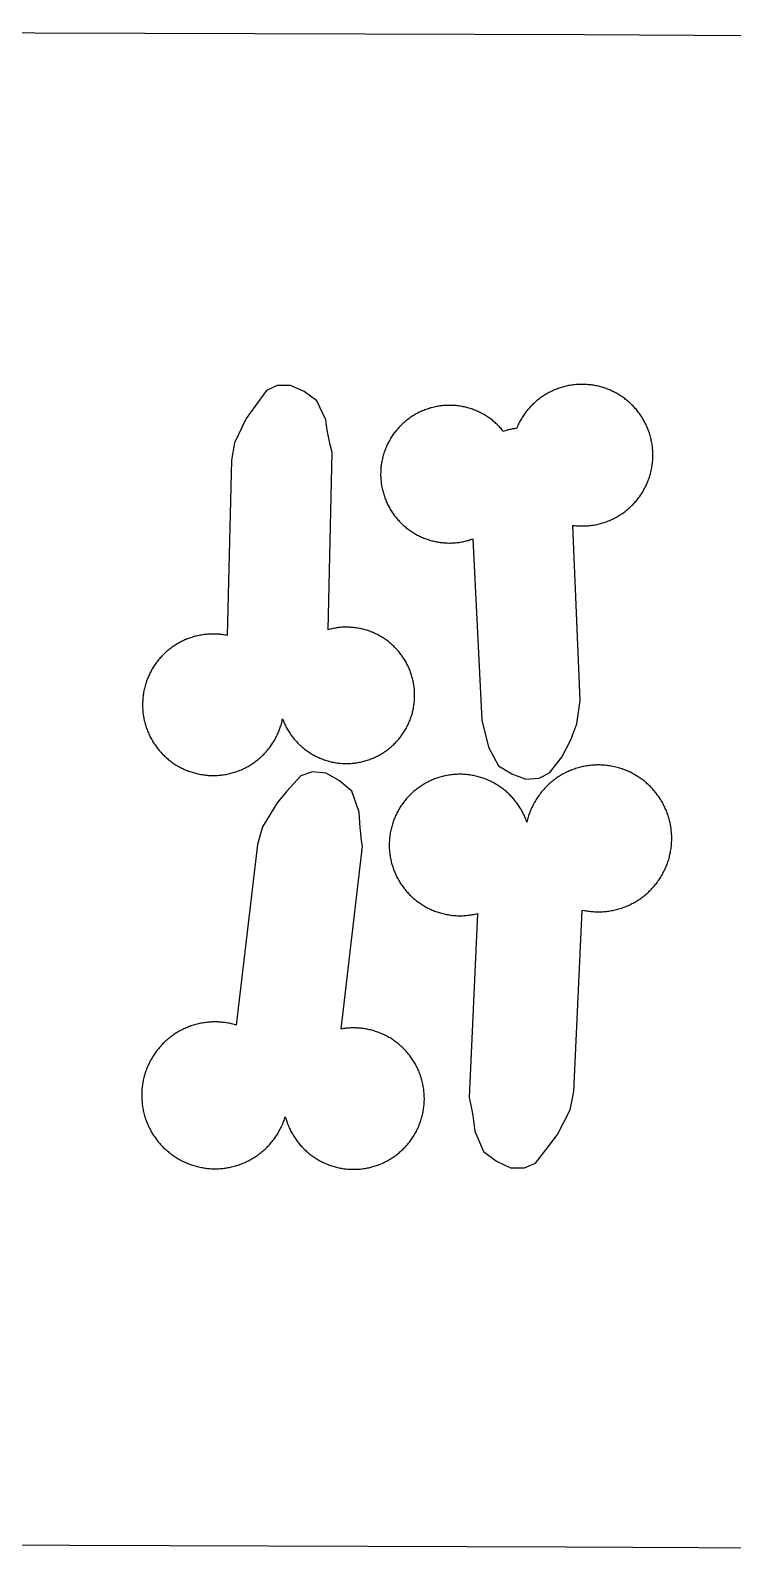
# Model space of a CAD drawing. Extents: x -246 to 246, y -104 to 199.
# Drawn here: x 161.15 to 173.9, y 129.66 to 157.2 of the extents above; entities that cross this region are included whole.
import ezdxf

# ---------------------------------------------------------------- set-up
doc = ezdxf.new("R2010")
doc.units = 0
doc.layers.add('Add_Red', color=1, linetype='Continuous')
doc.layers.add('Outline_Red', color=1, linetype='Continuous')

msp = doc.modelspace()

# ---------------------------------------------------------------- linework, layer by layer
at = {"layer": 'Add_Red'}
for points in [[(164.505, 143.67), (164.527, 143.671), (164.55, 143.672), (164.572, 143.674), (164.594, 143.676), (164.617, 143.678), (164.639, 143.681), (164.661, 143.684), (164.683, 143.687), (164.705, 143.691), (164.727, 143.695), (164.749, 143.7), (164.771, 143.705), (164.793, 143.71), (164.815, 143.716), (164.836, 143.722), (164.858, 143.729), (164.879, 143.736), (164.9, 143.743), (164.921, 143.751), (164.942, 143.759), (164.963, 143.767), (164.983, 143.776), (165.004, 143.785), (165.024, 143.794), (165.044, 143.804), (165.064, 143.814), (165.084, 143.825), (165.104, 143.836), (165.123, 143.847), (165.143, 143.858), (165.162, 143.87), (165.18, 143.882), (165.199, 143.895), (165.217, 143.908), (165.236, 143.921), (165.253, 143.934), (165.271, 143.948), (165.289, 143.962), (165.306, 143.976), (165.323, 143.991), (165.339, 144.006), (165.356, 144.021), (165.372, 144.037), (165.388, 144.053), (165.403, 144.069), (165.419, 144.085), (165.434, 144.102), (165.448, 144.119), (165.463, 144.136), (165.477, 144.153), (165.491, 144.171), (165.504, 144.189), (165.518, 144.207), (165.53, 144.225), (165.543, 144.244), (165.555, 144.263), (165.567, 144.282), (165.579, 144.301), (165.59, 144.32), (165.601, 144.34), (165.611, 144.36), (165.622, 144.38), (165.631, 144.4), (165.641, 144.42), (165.65, 144.44), (165.659, 144.461), (165.667, 144.482), (165.675, 144.503), (165.683, 144.524), (165.69, 144.545), (165.697, 144.566), (165.704, 144.588), (165.71, 144.609), (165.716, 144.631), (165.721, 144.653), (165.726, 144.674), (165.731, 144.696), (165.745, 144.662), (165.753, 144.642), (165.762, 144.622), (165.77, 144.602), (165.78, 144.583), (165.789, 144.563), (165.799, 144.544), (165.81, 144.525), (165.82, 144.507), (165.831, 144.488), (165.843, 144.47), (165.854, 144.451), (165.866, 144.433), (165.878, 144.416), (165.891, 144.398), (165.904, 144.381), (165.917, 144.363), (165.93, 144.347), (165.944, 144.33), (165.958, 144.313), (165.972, 144.297), (165.987, 144.281), (166.002, 144.266), (166.017, 144.25), (166.032, 144.235), (166.048, 144.22), (166.064, 144.206), (166.08, 144.191), (166.096, 144.177), (166.113, 144.164), (166.13, 144.15), (166.147, 144.137), (166.164, 144.124), (166.182, 144.112), (166.2, 144.099), (166.218, 144.088), (166.236, 144.076), (166.254, 144.065), (166.273, 144.054), (166.292, 144.043), (166.311, 144.033), (166.33, 144.023), (166.349, 144.013), (166.369, 144.004), (166.388, 143.995), (166.408, 143.986), (166.428, 143.978), (166.448, 143.97), (166.469, 143.963), (166.489, 143.955), (166.509, 143.949), (166.53, 143.942), (166.551, 143.936), (166.571, 143.93), (166.592, 143.925), (166.613, 143.92), (166.634, 143.915), (166.656, 143.911), (166.677, 143.907), (166.698, 143.903), (166.719, 143.9), (166.741, 143.897), (166.762, 143.895), (166.784, 143.893), (166.805, 143.891), (166.827, 143.89), (166.848, 143.889), (166.87, 143.888), (166.892, 143.888), (166.929, 143.889), (166.951, 143.889), (166.972, 143.891), (166.994, 143.892), (167.015, 143.894), (167.037, 143.897), (167.058, 143.899), (167.079, 143.902), (167.101, 143.906), (167.122, 143.91), (167.143, 143.914), (167.164, 143.918), (167.185, 143.923), (167.206, 143.929), (167.227, 143.934), (167.248, 143.94), (167.268, 143.947), (167.289, 143.954), (167.315, 143.963), (167.335, 143.97), (167.355, 143.978), (167.375, 143.986), (167.395, 143.995), (167.414, 144.004), (167.434, 144.013), (167.453, 144.023), (167.472, 144.033), (167.491, 144.043), (167.51, 144.054), (167.529, 144.065), (167.547, 144.076), (167.565, 144.088), (167.583, 144.099), (167.601, 144.112), (167.619, 144.124), (167.636, 144.137), (167.653, 144.15), (167.67, 144.164), (167.687, 144.177), (167.703, 144.191), (167.719, 144.206), (167.735, 144.22), (167.751, 144.235), (167.766, 144.25), (167.781, 144.266), (167.796, 144.281), (167.811, 144.297), (167.825, 144.313), (167.839, 144.33), (167.853, 144.347), (167.866, 144.363), (167.88, 144.381), (167.892, 144.398), (167.905, 144.416), (167.917, 144.433), (167.929, 144.451), (167.941, 144.47), (167.952, 144.488), (167.963, 144.507), (167.974, 144.525), (167.984, 144.544), (167.994, 144.563), (168.003, 144.583), (168.013, 144.602), (168.022, 144.622), (168.03, 144.642), (168.039, 144.662), (168.047, 144.682), (168.054, 144.702), (168.061, 144.722), (168.068, 144.743), (168.075, 144.763), (168.081, 144.784), (168.087, 144.805), (168.092, 144.826), (168.097, 144.847), (168.102, 144.868), (168.106, 144.889), (168.11, 144.91), (168.113, 144.932), (168.117, 144.953), (168.119, 144.974), (168.122, 144.996), (168.124, 145.017), (168.126, 145.039), (168.127, 145.06), (168.128, 145.082), (168.128, 145.103), (168.129, 145.125), (168.128, 145.151), (168.128, 145.172), (168.127, 145.194), (168.125, 145.216), (168.124, 145.237), (168.121, 145.259), (168.119, 145.28), (168.116, 145.301), (168.113, 145.323), (168.109, 145.344), (168.105, 145.365), (168.101, 145.386), (168.096, 145.407), (168.091, 145.428), (168.085, 145.449), (168.08, 145.47), (168.073, 145.491), (168.061, 145.528), (168.054, 145.548), (168.047, 145.568), (168.039, 145.588), (168.03, 145.608), (168.022, 145.628), (168.013, 145.648), (168.003, 145.667), (167.994, 145.687), (167.984, 145.706), (167.974, 145.725), (167.963, 145.744), (167.952, 145.762), (167.941, 145.781), (167.929, 145.799), (167.917, 145.817), (167.905, 145.835), (167.892, 145.852), (167.88, 145.869), (167.866, 145.887), (167.853, 145.904), (167.839, 145.92), (167.825, 145.937), (167.811, 145.953), (167.796, 145.969), (167.781, 145.984), (167.766, 146), (167.751, 146.015), (167.735, 146.03), (167.719, 146.044), (167.703, 146.059), (167.687, 146.073), (167.67, 146.086), (167.653, 146.1), (167.636, 146.113), (167.619, 146.126), (167.601, 146.138), (167.583, 146.151), (167.565, 146.162), (167.547, 146.174), (167.529, 146.185), (167.51, 146.196), (167.491, 146.207), (167.472, 146.217), (167.453, 146.227), (167.434, 146.237), (167.414, 146.246), (167.395, 146.255), (167.375, 146.264), (167.355, 146.272), (167.335, 146.28), (167.315, 146.287), (167.294, 146.295), (167.274, 146.302), (167.253, 146.308), (167.233, 146.314), (167.212, 146.32), (167.191, 146.325), (167.17, 146.33), (167.149, 146.335), (167.128, 146.339), (167.106, 146.343), (167.085, 146.347), (167.064, 146.35), (167.042, 146.353), (167.021, 146.355), (166.999, 146.357), (166.978, 146.359), (166.956, 146.36), (166.935, 146.361), (166.913, 146.362), (166.892, 146.362), (166.856, 146.362), (166.834, 146.361), (166.813, 146.36), (166.791, 146.358), (166.77, 146.356), (166.748, 146.354), (166.727, 146.351), (166.705, 146.348), (166.684, 146.345), (166.663, 146.341), (166.642, 146.337), (166.621, 146.332), (166.6, 146.327), (166.579, 146.322), (166.558, 146.316), (166.63, 149.535), (166.598, 149.67), (166.578, 149.76), (166.56, 149.85), (166.543, 149.941), (166.529, 150.032), (166.515, 150.123), (166.353, 150.473), (166.125, 150.638), (165.878, 150.75), (165.635, 150.747), (165.44, 150.66), (165.225, 150.37), (165.071, 150.15), (164.859, 149.71), (164.801, 149.392), (164.725, 146.214), (164.696, 146.219), (164.674, 146.223), (164.652, 146.226), (164.63, 146.229), (164.607, 146.231), (164.585, 146.234), (164.563, 146.235), (164.54, 146.237), (164.518, 146.238), (164.495, 146.238), (164.473, 146.238), (164.437, 146.238), (164.415, 146.237), (164.392, 146.236), (164.37, 146.234), (164.348, 146.232), (164.325, 146.23), (164.303, 146.227), (164.281, 146.224), (164.259, 146.22), (164.237, 146.217), (164.215, 146.212), (164.193, 146.208), (164.171, 146.202), (164.149, 146.197), (164.128, 146.191), (164.106, 146.185), (164.085, 146.178), (164.063, 146.171), (164.042, 146.164), (164.021, 146.156), (164, 146.148), (163.98, 146.14), (163.959, 146.131), (163.938, 146.122), (163.918, 146.112), (163.898, 146.103), (163.878, 146.092), (163.858, 146.082), (163.839, 146.071), (163.819, 146.06), (163.8, 146.048), (163.781, 146.036), (163.762, 146.024), (163.744, 146.011), (163.725, 145.998), (163.707, 145.985), (163.69, 145.972), (163.672, 145.958), (163.654, 145.944), (163.637, 145.929), (163.62, 145.915), (163.604, 145.9), (163.587, 145.884), (163.571, 145.869), (163.556, 145.853), (163.54, 145.837), (163.525, 145.82), (163.51, 145.804), (163.495, 145.787), (163.481, 145.769), (163.467, 145.752), (163.453, 145.734), (163.439, 145.716), (163.426, 145.698), (163.413, 145.68), (163.401, 145.661), (163.389, 145.642), (163.377, 145.623), (163.365, 145.604), (163.354, 145.585), (163.343, 145.565), (163.333, 145.545), (163.323, 145.525), (163.313, 145.505), (163.304, 145.485), (163.294, 145.464), (163.286, 145.444), (163.277, 145.423), (163.269, 145.402), (163.262, 145.381), (163.254, 145.36), (163.248, 145.338), (163.241, 145.317), (163.235, 145.295), (163.229, 145.274), (163.224, 145.252), (163.219, 145.23), (163.214, 145.208), (163.208, 145.177), (163.205, 145.155), (163.201, 145.133), (163.198, 145.111), (163.196, 145.088), (163.194, 145.066), (163.192, 145.044), (163.191, 145.021), (163.19, 144.999), (163.189, 144.977), (163.189, 144.954), (163.189, 144.92), (163.19, 144.898), (163.191, 144.876), (163.193, 144.853), (163.195, 144.831), (163.197, 144.809), (163.2, 144.786), (163.203, 144.764), (163.206, 144.742), (163.21, 144.72), (163.215, 144.698), (163.219, 144.676), (163.224, 144.654), (163.23, 144.632), (163.236, 144.611), (163.242, 144.589), (163.248, 144.568), (163.255, 144.547), (163.263, 144.525), (163.27, 144.504), (163.278, 144.483), (163.287, 144.463), (163.295, 144.442), (163.305, 144.421), (163.314, 144.401), (163.324, 144.381), (163.334, 144.361), (163.345, 144.341), (163.355, 144.322), (163.367, 144.302), (163.378, 144.283), (163.39, 144.264), (163.402, 144.245), (163.415, 144.227), (163.428, 144.208), (163.441, 144.19), (163.454, 144.172), (163.468, 144.155), (163.482, 144.137), (163.497, 144.12), (163.511, 144.103), (163.526, 144.086), (163.542, 144.07), (163.557, 144.054), (163.573, 144.038), (163.589, 144.023), (163.606, 144.007), (163.622, 143.992), (163.639, 143.978), (163.656, 143.963), (163.674, 143.949), (163.691, 143.935), (163.709, 143.922), (163.727, 143.909), (163.746, 143.896), (163.764, 143.883), (163.783, 143.871), (163.802, 143.859), (163.821, 143.848), (163.841, 143.836), (163.86, 143.826), (163.88, 143.815), (163.9, 143.805), (163.92, 143.795), (163.941, 143.786), (163.961, 143.776), (163.982, 143.768), (164.003, 143.759), (164.023, 143.751), (164.045, 143.744), (164.066, 143.736), (164.087, 143.729), (164.108, 143.723), (164.13, 143.717), (164.152, 143.711), (164.173, 143.705), (164.195, 143.7), (164.217, 143.696), (164.25, 143.689), (164.272, 143.686), (164.294, 143.682), (164.317, 143.68), (164.339, 143.677), (164.361, 143.675), (164.383, 143.673), (164.406, 143.672), (164.428, 143.671), (164.451, 143.67), (164.473, 143.67), (164.505, 143.67)], [(170.39, 143.622), (170.579, 143.721), (170.8, 144.002), (170.967, 144.318), (171.075, 144.606), (171.134, 145.03), (171, 148.21), (171.022, 148.207), (171.045, 148.205), (171.067, 148.203), (171.09, 148.201), (171.112, 148.2), (171.134, 148.199), (171.169, 148.199), (171.191, 148.199), (171.214, 148.199), (171.236, 148.2), (171.258, 148.202), (171.281, 148.204), (171.303, 148.206), (171.325, 148.208), (171.348, 148.211), (171.37, 148.215), (171.392, 148.218), (171.414, 148.222), (171.436, 148.227), (171.458, 148.232), (171.48, 148.237), (171.502, 148.242), (171.523, 148.248), (171.545, 148.255), (171.566, 148.262), (171.587, 148.269), (171.609, 148.276), (171.63, 148.284), (171.65, 148.292), (171.671, 148.301), (171.692, 148.31), (171.712, 148.319), (171.732, 148.329), (171.752, 148.339), (171.772, 148.349), (171.792, 148.36), (171.812, 148.371), (171.831, 148.382), (171.85, 148.394), (171.869, 148.406), (171.888, 148.418), (171.906, 148.431), (171.924, 148.444), (171.943, 148.458), (171.96, 148.471), (171.978, 148.485), (171.995, 148.499), (172.012, 148.514), (172.029, 148.529), (172.046, 148.544), (172.062, 148.56), (172.078, 148.575), (172.094, 148.591), (172.109, 148.608), (172.124, 148.624), (172.139, 148.641), (172.154, 148.658), (172.168, 148.675), (172.182, 148.693), (172.196, 148.711), (172.209, 148.729), (172.222, 148.747), (172.235, 148.765), (172.247, 148.784), (172.259, 148.803), (172.271, 148.822), (172.282, 148.841), (172.293, 148.861), (172.304, 148.881), (172.314, 148.901), (172.324, 148.921), (172.334, 148.941), (172.343, 148.961), (172.352, 148.982), (172.361, 149.003), (172.369, 149.024), (172.377, 149.045), (172.384, 149.066), (172.392, 149.087), (172.398, 149.108), (172.405, 149.13), (172.411, 149.152), (172.416, 149.173), (172.424, 149.208), (172.429, 149.23), (172.433, 149.252), (172.437, 149.274), (172.441, 149.297), (172.444, 149.319), (172.446, 149.341), (172.449, 149.363), (172.451, 149.386), (172.452, 149.408), (172.453, 149.431), (172.454, 149.453), (172.454, 149.484), (172.454, 149.507), (172.454, 149.529), (172.453, 149.552), (172.451, 149.574), (172.45, 149.596), (172.447, 149.619), (172.445, 149.641), (172.442, 149.663), (172.439, 149.685), (172.435, 149.708), (172.431, 149.73), (172.426, 149.752), (172.421, 149.773), (172.416, 149.795), (172.411, 149.817), (172.405, 149.839), (172.398, 149.86), (172.392, 149.882), (172.384, 149.903), (172.377, 149.924), (172.369, 149.945), (172.361, 149.966), (172.352, 149.987), (172.343, 150.007), (172.334, 150.028), (172.324, 150.048), (172.314, 150.068), (172.304, 150.088), (172.293, 150.108), (172.282, 150.127), (172.271, 150.146), (172.259, 150.166), (172.247, 150.184), (172.235, 150.203), (172.222, 150.222), (172.209, 150.24), (172.196, 150.258), (172.182, 150.276), (172.168, 150.293), (172.154, 150.311), (172.139, 150.328), (172.124, 150.345), (172.109, 150.361), (172.094, 150.377), (172.078, 150.393), (172.062, 150.409), (172.046, 150.425), (172.029, 150.44), (172.012, 150.455), (171.995, 150.469), (171.978, 150.483), (171.96, 150.497), (171.943, 150.511), (171.924, 150.524), (171.906, 150.537), (171.888, 150.55), (171.869, 150.562), (171.85, 150.575), (171.831, 150.586), (171.812, 150.598), (171.792, 150.609), (171.772, 150.619), (171.752, 150.63), (171.732, 150.64), (171.712, 150.649), (171.692, 150.659), (171.671, 150.668), (171.65, 150.676), (171.63, 150.684), (171.609, 150.692), (171.587, 150.7), (171.55, 150.712), (171.529, 150.718), (171.507, 150.725), (171.485, 150.73), (171.464, 150.736), (171.442, 150.741), (171.42, 150.745), (171.398, 150.749), (171.376, 150.753), (171.353, 150.757), (171.331, 150.76), (171.309, 150.762), (171.287, 150.764), (171.264, 150.766), (171.242, 150.768), (171.219, 150.769), (171.197, 150.77), (171.169, 150.77), (171.146, 150.77), (171.124, 150.769), (171.102, 150.768), (171.079, 150.767), (171.057, 150.765), (171.034, 150.763), (171.012, 150.76), (170.99, 150.757), (170.968, 150.754), (170.946, 150.75), (170.924, 150.746), (170.902, 150.742), (170.88, 150.737), (170.858, 150.732), (170.836, 150.726), (170.814, 150.72), (170.793, 150.714), (170.772, 150.707), (170.75, 150.7), (170.729, 150.692), (170.708, 150.684), (170.687, 150.676), (170.666, 150.668), (170.646, 150.659), (170.625, 150.649), (170.605, 150.64), (170.585, 150.63), (170.565, 150.619), (170.546, 150.609), (170.526, 150.598), (170.507, 150.586), (170.488, 150.575), (170.469, 150.562), (170.45, 150.55), (170.431, 150.537), (170.413, 150.524), (170.395, 150.511), (170.377, 150.497), (170.36, 150.483), (170.342, 150.469), (170.325, 150.455), (170.309, 150.44), (170.292, 150.425), (170.276, 150.409), (170.26, 150.393), (170.244, 150.377), (170.229, 150.361), (170.213, 150.345), (170.199, 150.328), (170.184, 150.311), (170.17, 150.293), (170.156, 150.276), (170.142, 150.258), (170.129, 150.24), (170.116, 150.222), (170.103, 150.203), (170.091, 150.184), (170.079, 150.166), (170.067, 150.146), (170.055, 150.127), (170.044, 150.108), (170.034, 150.088), (170.023, 150.068), (170.013, 150.048), (170.004, 150.028), (169.994, 150.007), (169.978, 149.968), (169.96, 149.967), (169.943, 149.965), (169.926, 149.962), (169.908, 149.96), (169.891, 149.957), (169.874, 149.953), (169.857, 149.95), (169.84, 149.946), (169.823, 149.942), (169.806, 149.937), (169.789, 149.932), (169.772, 149.927), (169.74, 149.917), (169.726, 149.934), (169.712, 149.95), (169.698, 149.967), (169.683, 149.983), (169.669, 149.999), (169.653, 150.015), (169.638, 150.03), (169.622, 150.045), (169.606, 150.06), (169.59, 150.075), (169.574, 150.089), (169.557, 150.103), (169.54, 150.117), (169.523, 150.13), (169.506, 150.143), (169.488, 150.156), (169.47, 150.169), (169.452, 150.181), (169.434, 150.193), (169.415, 150.204), (169.397, 150.216), (169.378, 150.227), (169.359, 150.237), (169.339, 150.247), (169.32, 150.257), (169.3, 150.267), (169.281, 150.276), (169.261, 150.285), (169.241, 150.294), (169.22, 150.302), (169.2, 150.31), (169.18, 150.317), (169.159, 150.324), (169.138, 150.331), (169.117, 150.337), (169.096, 150.343), (169.075, 150.349), (169.054, 150.354), (169.033, 150.359), (169.012, 150.364), (168.99, 150.368), (168.969, 150.372), (168.947, 150.375), (168.926, 150.378), (168.904, 150.381), (168.882, 150.383), (168.861, 150.385), (168.839, 150.387), (168.817, 150.388), (168.795, 150.389), (168.762, 150.389), (168.74, 150.389), (168.718, 150.388), (168.696, 150.387), (168.675, 150.386), (168.653, 150.384), (168.631, 150.382), (168.609, 150.38), (168.588, 150.377), (168.566, 150.374), (168.545, 150.37), (168.523, 150.366), (168.502, 150.362), (168.481, 150.357), (168.459, 150.352), (168.438, 150.346), (168.417, 150.341), (168.396, 150.334), (168.376, 150.328), (168.355, 150.321), (168.334, 150.314), (168.314, 150.306), (168.294, 150.298), (168.273, 150.29), (168.253, 150.281), (168.234, 150.272), (168.214, 150.263), (168.194, 150.253), (168.175, 150.243), (168.156, 150.232), (168.137, 150.222), (168.118, 150.21), (168.095, 150.196), (168.076, 150.184), (168.058, 150.172), (168.04, 150.16), (168.022, 150.147), (168.005, 150.134), (167.988, 150.12), (167.971, 150.107), (167.954, 150.093), (167.937, 150.079), (167.921, 150.064), (167.905, 150.049), (167.889, 150.034), (167.874, 150.019), (167.859, 150.003), (167.844, 149.987), (167.829, 149.971), (167.815, 149.955), (167.801, 149.938), (167.787, 149.921), (167.773, 149.904), (167.76, 149.887), (167.747, 149.869), (167.735, 149.851), (167.722, 149.833), (167.711, 149.815), (167.699, 149.797), (167.688, 149.778), (167.677, 149.759), (167.666, 149.74), (167.656, 149.721), (167.646, 149.701), (167.636, 149.682), (167.627, 149.662), (167.618, 149.642), (167.609, 149.622), (167.601, 149.602), (167.593, 149.582), (167.586, 149.561), (167.578, 149.541), (167.572, 149.52), (167.565, 149.499), (167.559, 149.478), (167.553, 149.457), (167.548, 149.436), (167.543, 149.415), (167.538, 149.393), (167.534, 149.372), (167.53, 149.351), (167.527, 149.329), (167.524, 149.307), (167.521, 149.286), (167.518, 149.264), (167.516, 149.242), (167.515, 149.221), (167.514, 149.199), (167.513, 149.177), (167.512, 149.139), (167.512, 149.118), (167.513, 149.096), (167.514, 149.074), (167.515, 149.052), (167.517, 149.031), (167.519, 149.009), (167.522, 148.987), (167.524, 148.966), (167.528, 148.944), (167.531, 148.923), (167.535, 148.901), (167.54, 148.88), (167.544, 148.858), (167.549, 148.837), (167.555, 148.816), (167.561, 148.795), (167.567, 148.774), (167.573, 148.753), (167.58, 148.733), (167.588, 148.712), (167.595, 148.692), (167.603, 148.671), (167.612, 148.651), (167.62, 148.631), (167.629, 148.611), (167.639, 148.59), (167.649, 148.571), (167.659, 148.551), (167.67, 148.532), (167.681, 148.513), (167.692, 148.494), (167.703, 148.476), (167.715, 148.457), (167.727, 148.439), (167.739, 148.421), (167.752, 148.404), (167.765, 148.386), (167.778, 148.369), (167.792, 148.352), (167.806, 148.335), (167.82, 148.318), (167.834, 148.302), (167.849, 148.286), (167.864, 148.27), (167.879, 148.255), (167.895, 148.239), (167.911, 148.224), (167.927, 148.21), (167.943, 148.195), (167.96, 148.181), (167.977, 148.167), (167.994, 148.154), (168.011, 148.14), (168.029, 148.128), (168.047, 148.115), (168.065, 148.103), (168.083, 148.091), (168.101, 148.079), (168.12, 148.068), (168.139, 148.056), (168.158, 148.046), (168.177, 148.035), (168.196, 148.025), (168.216, 148.016), (168.235, 148.006), (168.255, 147.997), (168.275, 147.989), (168.295, 147.98), (168.316, 147.972), (168.336, 147.965), (168.357, 147.957), (168.377, 147.951), (168.398, 147.944), (168.419, 147.938), (168.44, 147.932), (168.461, 147.927), (168.482, 147.922), (168.504, 147.917), (168.525, 147.913), (168.547, 147.909), (168.568, 147.905), (168.59, 147.902), (168.611, 147.899), (168.633, 147.897), (168.655, 147.895), (168.676, 147.893), (168.698, 147.892), (168.72, 147.891), (168.762, 147.89), (168.784, 147.89), (168.805, 147.891), (168.827, 147.892), (168.849, 147.893), (168.871, 147.895), (168.892, 147.897), (168.914, 147.899), (168.936, 147.902), (168.957, 147.905), (168.979, 147.909), (169, 147.913), (169.021, 147.917), (169.043, 147.922), (169.064, 147.927), (169.085, 147.933), (169.106, 147.938), (169.127, 147.945), (169.148, 147.951), (169.187, 147.965), (169.35, 144.674), (169.47, 144.186), (169.654, 143.848), (169.893, 143.698), (170.147, 143.603), (170.39, 143.622)], [(170.325, 136.632), (170.555, 136.928), (170.72, 137.152), (170.95, 137.604), (171.018, 137.933), (171.173, 141.228), (171.21, 141.22), (171.233, 141.216), (171.256, 141.212), (171.279, 141.209), (171.302, 141.206), (171.325, 141.203), (171.348, 141.201), (171.372, 141.199), (171.395, 141.197), (171.418, 141.196), (171.441, 141.196), (171.465, 141.196), (171.494, 141.196), (171.518, 141.197), (171.541, 141.198), (171.564, 141.199), (171.587, 141.201), (171.61, 141.204), (171.633, 141.206), (171.657, 141.209), (171.68, 141.213), (171.702, 141.217), (171.725, 141.221), (171.748, 141.226), (171.771, 141.231), (171.793, 141.237), (171.816, 141.243), (171.838, 141.249), (171.86, 141.256), (171.883, 141.263), (171.905, 141.27), (171.927, 141.278), (171.948, 141.286), (171.97, 141.295), (171.991, 141.304), (172.013, 141.313), (172.034, 141.323), (172.055, 141.333), (172.075, 141.344), (172.096, 141.355), (172.116, 141.366), (172.137, 141.377), (172.157, 141.389), (172.176, 141.402), (172.196, 141.414), (172.215, 141.427), (172.234, 141.44), (172.253, 141.454), (172.272, 141.468), (172.29, 141.482), (172.308, 141.497), (172.326, 141.512), (172.344, 141.527), (172.361, 141.542), (172.378, 141.558), (172.395, 141.574), (172.412, 141.591), (172.428, 141.607), (172.444, 141.624), (172.459, 141.641), (172.475, 141.659), (172.49, 141.677), (172.504, 141.695), (172.519, 141.713), (172.533, 141.731), (172.547, 141.75), (172.56, 141.769), (172.573, 141.788), (172.586, 141.808), (172.598, 141.828), (172.61, 141.847), (172.622, 141.868), (172.633, 141.888), (172.644, 141.908), (172.655, 141.929), (172.665, 141.95), (172.675, 141.971), (172.685, 141.992), (172.694, 142.013), (172.703, 142.035), (172.711, 142.057), (172.719, 142.079), (172.727, 142.101), (172.734, 142.123), (172.741, 142.145), (172.747, 142.167), (172.754, 142.19), (172.759, 142.212), (172.765, 142.235), (172.773, 142.274), (172.777, 142.297), (172.781, 142.32), (172.784, 142.343), (172.787, 142.366), (172.79, 142.389), (172.792, 142.412), (172.794, 142.435), (172.795, 142.458), (172.796, 142.482), (172.797, 142.505), (172.797, 142.528), (172.797, 142.556), (172.796, 142.579), (172.795, 142.602), (172.794, 142.626), (172.792, 142.649), (172.789, 142.672), (172.787, 142.695), (172.784, 142.718), (172.78, 142.741), (172.776, 142.764), (172.772, 142.787), (172.767, 142.81), (172.762, 142.832), (172.757, 142.855), (172.751, 142.877), (172.744, 142.9), (172.738, 142.922), (172.731, 142.944), (172.723, 142.966), (172.715, 142.988), (172.707, 143.01), (172.699, 143.032), (172.69, 143.053), (172.68, 143.074), (172.671, 143.095), (172.66, 143.116), (172.65, 143.137), (172.639, 143.158), (172.628, 143.178), (172.617, 143.198), (172.605, 143.218), (172.592, 143.238), (172.58, 143.258), (172.567, 143.277), (172.554, 143.296), (172.54, 143.315), (172.526, 143.334), (172.512, 143.352), (172.497, 143.37), (172.483, 143.388), (172.467, 143.406), (172.452, 143.423), (172.436, 143.44), (172.42, 143.457), (172.404, 143.474), (172.387, 143.49), (172.37, 143.506), (172.353, 143.521), (172.336, 143.537), (172.318, 143.552), (172.3, 143.567), (172.282, 143.581), (172.263, 143.595), (172.244, 143.609), (172.225, 143.622), (172.206, 143.635), (172.187, 143.648), (172.167, 143.661), (172.147, 143.673), (172.127, 143.684), (172.107, 143.696), (172.086, 143.707), (172.066, 143.718), (172.045, 143.728), (172.024, 143.738), (172.003, 143.747), (171.981, 143.757), (171.96, 143.765), (171.938, 143.774), (171.916, 143.782), (171.894, 143.79), (171.872, 143.797), (171.85, 143.804), (171.828, 143.81), (171.805, 143.817), (171.783, 143.822), (171.76, 143.828), (171.719, 143.836), (171.696, 143.841), (171.673, 143.844), (171.65, 143.848), (171.627, 143.851), (171.604, 143.854), (171.581, 143.856), (171.558, 143.858), (171.534, 143.859), (171.511, 143.86), (171.488, 143.861), (171.465, 143.861), (171.439, 143.861), (171.416, 143.86), (171.393, 143.859), (171.369, 143.857), (171.346, 143.856), (171.323, 143.853), (171.3, 143.851), (171.277, 143.848), (171.254, 143.844), (171.231, 143.84), (171.208, 143.836), (171.185, 143.831), (171.163, 143.826), (171.14, 143.821), (171.117, 143.815), (171.095, 143.809), (171.073, 143.802), (171.051, 143.795), (171.029, 143.787), (171.007, 143.78), (170.985, 143.771), (170.963, 143.763), (170.942, 143.754), (170.92, 143.745), (170.899, 143.735), (170.878, 143.725), (170.858, 143.715), (170.837, 143.704), (170.816, 143.693), (170.796, 143.681), (170.776, 143.669), (170.756, 143.657), (170.737, 143.645), (170.717, 143.632), (170.698, 143.618), (170.679, 143.605), (170.661, 143.591), (170.642, 143.577), (170.624, 143.562), (170.606, 143.548), (170.589, 143.532), (170.571, 143.517), (170.554, 143.501), (170.537, 143.485), (170.521, 143.469), (170.504, 143.452), (170.488, 143.435), (170.473, 143.418), (170.457, 143.401), (170.442, 143.383), (170.427, 143.365), (170.413, 143.347), (170.399, 143.328), (170.385, 143.31), (170.372, 143.291), (170.358, 143.271), (170.346, 143.252), (170.333, 143.232), (170.321, 143.213), (170.309, 143.192), (170.298, 143.172), (170.287, 143.152), (170.276, 143.131), (170.266, 143.11), (170.256, 143.089), (170.246, 143.068), (170.237, 143.047), (170.228, 143.025), (170.22, 143.004), (170.212, 142.982), (170.204, 142.96), (170.196, 142.938), (170.19, 142.916), (170.183, 142.893), (170.177, 142.871), (170.171, 142.848), (170.166, 142.826), (170.158, 142.848), (170.15, 142.869), (170.142, 142.89), (170.133, 142.91), (170.124, 142.931), (170.115, 142.951), (170.105, 142.971), (170.095, 142.992), (170.085, 143.011), (170.074, 143.031), (170.063, 143.051), (170.052, 143.07), (170.04, 143.089), (170.028, 143.108), (170.016, 143.127), (170.003, 143.145), (169.99, 143.163), (169.977, 143.181), (169.963, 143.199), (169.949, 143.217), (169.935, 143.234), (169.92, 143.251), (169.905, 143.268), (169.89, 143.284), (169.875, 143.3), (169.859, 143.316), (169.843, 143.332), (169.827, 143.348), (169.81, 143.363), (169.794, 143.378), (169.777, 143.392), (169.759, 143.406), (169.742, 143.42), (169.724, 143.434), (169.706, 143.447), (169.688, 143.46), (169.669, 143.473), (169.651, 143.485), (169.632, 143.497), (169.613, 143.509), (169.593, 143.52), (169.574, 143.531), (169.554, 143.542), (169.534, 143.552), (169.514, 143.562), (169.494, 143.572), (169.474, 143.581), (169.453, 143.59), (169.432, 143.599), (169.412, 143.607), (169.391, 143.615), (169.369, 143.622), (169.348, 143.63), (169.327, 143.636), (169.305, 143.643), (169.284, 143.649), (169.262, 143.654), (169.24, 143.659), (169.218, 143.664), (169.196, 143.669), (169.174, 143.673), (169.152, 143.677), (169.13, 143.68), (169.108, 143.683), (169.086, 143.685), (169.063, 143.687), (169.041, 143.689), (169.019, 143.691), (168.996, 143.692), (168.974, 143.692), (168.952, 143.692), (168.92, 143.692), (168.897, 143.691), (168.875, 143.69), (168.853, 143.689), (168.83, 143.687), (168.808, 143.684), (168.786, 143.682), (168.764, 143.679), (168.742, 143.675), (168.719, 143.671), (168.697, 143.667), (168.676, 143.662), (168.654, 143.657), (168.632, 143.652), (168.61, 143.646), (168.589, 143.64), (168.567, 143.634), (168.534, 143.622), (168.512, 143.615), (168.491, 143.607), (168.471, 143.599), (168.45, 143.59), (168.429, 143.581), (168.409, 143.572), (168.389, 143.562), (168.369, 143.552), (168.349, 143.542), (168.329, 143.531), (168.31, 143.52), (168.29, 143.509), (168.271, 143.497), (168.252, 143.485), (168.234, 143.473), (168.215, 143.46), (168.197, 143.447), (168.179, 143.434), (168.161, 143.42), (168.144, 143.406), (168.126, 143.392), (168.109, 143.378), (168.093, 143.363), (168.076, 143.348), (168.06, 143.332), (168.044, 143.316), (168.028, 143.3), (168.013, 143.284), (167.998, 143.268), (167.983, 143.251), (167.968, 143.234), (167.954, 143.217), (167.94, 143.199), (167.926, 143.181), (167.913, 143.163), (167.9, 143.145), (167.887, 143.127), (167.875, 143.108), (167.863, 143.089), (167.851, 143.07), (167.84, 143.051), (167.829, 143.031), (167.818, 143.011), (167.808, 142.992), (167.798, 142.971), (167.788, 142.951), (167.779, 142.931), (167.77, 142.91), (167.761, 142.89), (167.753, 142.869), (167.745, 142.848), (167.738, 142.827), (167.731, 142.805), (167.724, 142.784), (167.718, 142.763), (167.712, 142.741), (167.706, 142.719), (167.701, 142.697), (167.696, 142.676), (167.691, 142.654), (167.687, 142.632), (167.684, 142.61), (167.68, 142.587), (167.677, 142.565), (167.675, 142.543), (167.673, 142.521), (167.671, 142.498), (167.67, 142.476), (167.669, 142.454), (167.668, 142.431), (167.668, 142.409), (167.669, 142.367), (167.669, 142.344), (167.671, 142.322), (167.673, 142.3), (167.675, 142.277), (167.677, 142.255), (167.68, 142.233), (167.683, 142.211), (167.687, 142.189), (167.691, 142.166), (167.695, 142.145), (167.7, 142.123), (167.705, 142.101), (167.711, 142.079), (167.717, 142.058), (167.724, 142.033), (167.731, 142.012), (167.738, 141.991), (167.745, 141.97), (167.753, 141.949), (167.761, 141.928), (167.77, 141.907), (167.779, 141.887), (167.788, 141.866), (167.798, 141.846), (167.808, 141.826), (167.818, 141.806), (167.829, 141.786), (167.84, 141.767), (167.851, 141.748), (167.863, 141.729), (167.875, 141.71), (167.887, 141.691), (167.9, 141.672), (167.913, 141.654), (167.926, 141.636), (167.94, 141.618), (167.954, 141.601), (167.968, 141.584), (167.983, 141.567), (167.998, 141.55), (168.013, 141.533), (168.028, 141.517), (168.044, 141.501), (168.06, 141.485), (168.076, 141.47), (168.093, 141.455), (168.109, 141.44), (168.126, 141.425), (168.144, 141.411), (168.161, 141.397), (168.179, 141.384), (168.197, 141.37), (168.215, 141.357), (168.234, 141.345), (168.252, 141.332), (168.271, 141.32), (168.29, 141.308), (168.31, 141.297), (168.329, 141.286), (168.349, 141.275), (168.369, 141.265), (168.389, 141.255), (168.409, 141.245), (168.429, 141.236), (168.45, 141.227), (168.471, 141.219), (168.491, 141.21), (168.512, 141.203), (168.534, 141.195), (168.555, 141.188), (168.576, 141.181), (168.598, 141.175), (168.619, 141.169), (168.641, 141.163), (168.663, 141.158), (168.685, 141.153), (168.707, 141.149), (168.729, 141.145), (168.751, 141.141), (168.773, 141.138), (168.795, 141.135), (168.817, 141.132), (168.84, 141.13), (168.862, 141.128), (168.884, 141.127), (168.907, 141.126), (168.929, 141.125), (168.952, 141.125), (168.982, 141.125), (169.004, 141.126), (169.026, 141.127), (169.049, 141.129), (169.071, 141.131), (169.093, 141.133), (169.116, 141.136), (169.138, 141.139), (169.16, 141.142), (169.182, 141.146), (169.204, 141.15), (169.226, 141.155), (169.248, 141.16), (169.269, 141.165), (169.117, 137.827), (169.148, 137.687), (169.166, 137.593), (169.183, 137.499), (169.198, 137.404), (169.211, 137.309), (169.223, 137.214), (169.382, 136.848), (169.615, 136.672), (169.868, 136.549), (170.121, 136.547), (170.325, 136.632)], [(167.051, 136.522), (167.074, 136.523), (167.096, 136.524), (167.118, 136.526), (167.141, 136.527), (167.163, 136.53), (167.185, 136.532), (167.207, 136.535), (167.23, 136.539), (167.252, 136.543), (167.274, 136.547), (167.296, 136.552), (167.317, 136.557), (167.353, 136.566), (167.375, 136.572), (167.397, 136.578), (167.418, 136.585), (167.439, 136.592), (167.46, 136.599), (167.481, 136.607), (167.502, 136.615), (167.523, 136.624), (167.543, 136.633), (167.564, 136.642), (167.584, 136.652), (167.604, 136.662), (167.624, 136.672), (167.644, 136.683), (167.663, 136.694), (167.682, 136.705), (167.701, 136.717), (167.72, 136.729), (167.739, 136.741), (167.758, 136.754), (167.776, 136.767), (167.794, 136.78), (167.812, 136.794), (167.829, 136.808), (167.846, 136.822), (167.863, 136.837), (167.88, 136.852), (167.897, 136.867), (167.913, 136.882), (167.929, 136.898), (167.945, 136.914), (167.96, 136.93), (167.975, 136.947), (167.99, 136.963), (168.005, 136.98), (168.019, 136.998), (168.033, 137.015), (168.046, 137.033), (168.06, 137.051), (168.073, 137.069), (168.085, 137.088), (168.098, 137.106), (168.11, 137.125), (168.122, 137.144), (168.133, 137.164), (168.144, 137.183), (168.155, 137.203), (168.165, 137.223), (168.175, 137.243), (168.185, 137.263), (168.194, 137.283), (168.203, 137.304), (168.211, 137.325), (168.22, 137.346), (168.227, 137.366), (168.235, 137.388), (168.242, 137.409), (168.249, 137.43), (168.255, 137.452), (168.261, 137.473), (168.267, 137.495), (168.272, 137.517), (168.277, 137.539), (168.281, 137.561), (168.285, 137.583), (168.289, 137.605), (168.292, 137.627), (168.295, 137.649), (168.298, 137.671), (168.3, 137.694), (168.302, 137.716), (168.303, 137.738), (168.304, 137.761), (168.305, 137.783), (168.305, 137.806), (168.304, 137.846), (168.303, 137.868), (168.302, 137.891), (168.3, 137.913), (168.298, 137.935), (168.296, 137.958), (168.293, 137.98), (168.29, 138.002), (168.286, 138.024), (168.282, 138.046), (168.278, 138.068), (168.272, 138.094), (168.267, 138.116), (168.261, 138.138), (168.255, 138.159), (168.249, 138.181), (168.242, 138.202), (168.235, 138.223), (168.227, 138.245), (168.22, 138.266), (168.211, 138.286), (168.203, 138.307), (168.194, 138.328), (168.185, 138.348), (168.175, 138.368), (168.165, 138.388), (168.155, 138.408), (168.144, 138.428), (168.133, 138.447), (168.122, 138.467), (168.11, 138.486), (168.098, 138.505), (168.085, 138.523), (168.073, 138.542), (168.06, 138.56), (168.046, 138.578), (168.033, 138.596), (168.019, 138.613), (168.005, 138.631), (167.99, 138.648), (167.975, 138.664), (167.96, 138.681), (167.945, 138.697), (167.929, 138.713), (167.913, 138.729), (167.897, 138.744), (167.88, 138.759), (167.863, 138.774), (167.846, 138.789), (167.829, 138.803), (167.812, 138.817), (167.794, 138.831), (167.776, 138.844), (167.758, 138.857), (167.739, 138.87), (167.72, 138.882), (167.701, 138.894), (167.682, 138.906), (167.663, 138.917), (167.644, 138.928), (167.624, 138.939), (167.604, 138.949), (167.584, 138.959), (167.564, 138.969), (167.543, 138.978), (167.523, 138.987), (167.502, 138.996), (167.481, 139.004), (167.46, 139.012), (167.439, 139.019), (167.418, 139.026), (167.397, 139.033), (167.375, 139.039), (167.353, 139.045), (167.332, 139.051), (167.31, 139.056), (167.288, 139.061), (167.266, 139.066), (167.244, 139.07), (167.222, 139.073), (167.2, 139.077), (167.178, 139.08), (167.155, 139.082), (167.133, 139.084), (167.111, 139.086), (167.088, 139.087), (167.066, 139.088), (167.044, 139.089), (167.021, 139.089), (166.993, 139.089), (166.971, 139.088), (166.948, 139.087), (166.926, 139.086), (166.904, 139.084), (166.881, 139.082), (166.859, 139.079), (166.837, 139.076), (166.815, 139.072), (166.793, 139.069), (167.182, 142.387), (167.161, 142.529), (167.15, 142.624), (167.14, 142.719), (167.132, 142.815), (167.125, 142.91), (167.12, 143.006), (166.987, 143.383), (166.767, 143.575), (166.523, 143.715), (166.272, 143.736), (166.062, 143.665), (165.811, 143.386), (165.631, 143.174), (165.369, 142.74), (165.278, 142.417), (164.889, 139.141), (164.851, 139.152), (164.828, 139.158), (164.806, 139.164), (164.783, 139.169), (164.76, 139.173), (164.737, 139.177), (164.714, 139.181), (164.691, 139.185), (164.668, 139.188), (164.645, 139.19), (164.622, 139.193), (164.599, 139.194), (164.576, 139.196), (164.553, 139.197), (164.529, 139.198), (164.506, 139.198), (164.478, 139.197), (164.455, 139.197), (164.432, 139.196), (164.408, 139.194), (164.385, 139.192), (164.362, 139.19), (164.339, 139.187), (164.316, 139.184), (164.293, 139.181), (164.27, 139.177), (164.247, 139.172), (164.224, 139.168), (164.202, 139.162), (164.179, 139.157), (164.157, 139.151), (164.134, 139.145), (164.112, 139.138), (164.09, 139.131), (164.068, 139.124), (164.046, 139.116), (164.024, 139.108), (164.002, 139.099), (163.981, 139.09), (163.96, 139.081), (163.939, 139.071), (163.918, 139.061), (163.897, 139.05), (163.876, 139.04), (163.856, 139.028), (163.836, 139.017), (163.816, 139.005), (163.796, 138.993), (163.776, 138.98), (163.757, 138.967), (163.738, 138.954), (163.719, 138.94), (163.7, 138.927), (163.682, 138.912), (163.664, 138.898), (163.646, 138.883), (163.628, 138.868), (163.611, 138.852), (163.594, 138.836), (163.577, 138.82), (163.56, 138.804), (163.544, 138.787), (163.528, 138.77), (163.513, 138.753), (163.497, 138.736), (163.482, 138.718), (163.467, 138.7), (163.453, 138.682), (163.439, 138.663), (163.425, 138.645), (163.412, 138.626), (163.399, 138.606), (163.386, 138.587), (163.373, 138.567), (163.361, 138.547), (163.35, 138.527), (163.338, 138.507), (163.327, 138.487), (163.316, 138.466), (163.306, 138.445), (163.296, 138.424), (163.287, 138.403), (163.277, 138.381), (163.269, 138.36), (163.26, 138.338), (163.252, 138.316), (163.244, 138.294), (163.237, 138.272), (163.23, 138.25), (163.219, 138.21), (163.213, 138.187), (163.208, 138.165), (163.202, 138.142), (163.198, 138.119), (163.194, 138.096), (163.19, 138.074), (163.186, 138.051), (163.183, 138.027), (163.181, 138.004), (163.178, 137.981), (163.177, 137.958), (163.175, 137.935), (163.174, 137.912), (163.174, 137.888), (163.173, 137.865), (163.174, 137.839), (163.174, 137.816), (163.175, 137.793), (163.177, 137.77), (163.179, 137.746), (163.181, 137.723), (163.184, 137.7), (163.187, 137.677), (163.19, 137.654), (163.194, 137.631), (163.198, 137.608), (163.203, 137.585), (163.208, 137.563), (163.214, 137.54), (163.219, 137.518), (163.226, 137.495), (163.232, 137.473), (163.239, 137.451), (163.247, 137.429), (163.255, 137.407), (163.263, 137.385), (163.271, 137.363), (163.28, 137.342), (163.29, 137.321), (163.299, 137.3), (163.309, 137.279), (163.32, 137.258), (163.331, 137.237), (163.342, 137.217), (163.353, 137.197), (163.365, 137.176), (163.377, 137.157), (163.39, 137.137), (163.403, 137.118), (163.416, 137.099), (163.429, 137.08), (163.443, 137.061), (163.457, 137.043), (163.472, 137.024), (163.487, 137.006), (163.502, 136.989), (163.517, 136.971), (163.533, 136.954), (163.549, 136.937), (163.566, 136.921), (163.582, 136.905), (163.599, 136.889), (163.616, 136.873), (163.634, 136.858), (163.651, 136.843), (163.669, 136.828), (163.688, 136.813), (163.706, 136.799), (163.725, 136.785), (163.744, 136.772), (163.763, 136.759), (163.782, 136.746), (163.802, 136.734), (163.822, 136.721), (163.842, 136.71), (163.862, 136.698), (163.883, 136.687), (163.903, 136.677), (163.924, 136.666), (163.945, 136.656), (163.966, 136.647), (163.988, 136.637), (164.009, 136.629), (164.031, 136.62), (164.053, 136.612), (164.075, 136.604), (164.097, 136.597), (164.119, 136.59), (164.161, 136.578), (164.184, 136.572), (164.206, 136.567), (164.229, 136.562), (164.252, 136.557), (164.275, 136.553), (164.298, 136.549), (164.321, 136.545), (164.344, 136.542), (164.367, 136.54), (164.39, 136.538), (164.413, 136.536), (164.436, 136.534), (164.46, 136.533), (164.483, 136.533), (164.506, 136.532), (164.53, 136.533), (164.553, 136.533), (164.576, 136.534), (164.599, 136.536), (164.623, 136.538), (164.646, 136.54), (164.669, 136.542), (164.692, 136.545), (164.715, 136.549), (164.738, 136.553), (164.761, 136.557), (164.784, 136.562), (164.806, 136.567), (164.829, 136.572), (164.851, 136.578), (164.874, 136.584), (164.896, 136.591), (164.918, 136.598), (164.94, 136.605), (164.962, 136.613), (164.984, 136.621), (165.006, 136.63), (165.027, 136.639), (165.049, 136.648), (165.07, 136.658), (165.091, 136.668), (165.111, 136.678), (165.132, 136.689), (165.153, 136.7), (165.173, 136.711), (165.193, 136.723), (165.213, 136.735), (165.232, 136.748), (165.252, 136.761), (165.271, 136.774), (165.29, 136.787), (165.308, 136.801), (165.327, 136.815), (165.345, 136.83), (165.363, 136.845), (165.381, 136.86), (165.398, 136.875), (165.415, 136.891), (165.432, 136.907), (165.449, 136.923), (165.465, 136.94), (165.481, 136.957), (165.497, 136.974), (165.512, 136.991), (165.527, 137.009), (165.542, 137.027), (165.556, 137.045), (165.571, 137.064), (165.584, 137.082), (165.598, 137.101), (165.611, 137.12), (165.624, 137.14), (165.636, 137.159), (165.649, 137.179), (165.66, 137.199), (165.672, 137.219), (165.683, 137.24), (165.694, 137.261), (165.704, 137.281), (165.714, 137.302), (165.724, 137.324), (165.733, 137.345), (165.742, 137.366), (165.75, 137.388), (165.758, 137.41), (165.766, 137.432), (165.774, 137.454), (165.781, 137.476), (165.787, 137.452), (165.794, 137.43), (165.8, 137.409), (165.808, 137.388), (165.815, 137.366), (165.823, 137.346), (165.831, 137.325), (165.84, 137.304), (165.849, 137.283), (165.858, 137.263), (165.867, 137.243), (165.877, 137.223), (165.888, 137.203), (165.899, 137.183), (165.91, 137.164), (165.921, 137.144), (165.933, 137.125), (165.945, 137.106), (165.957, 137.088), (165.97, 137.069), (165.983, 137.051), (165.996, 137.033), (166.01, 137.015), (166.024, 136.998), (166.038, 136.98), (166.052, 136.963), (166.067, 136.947), (166.082, 136.93), (166.098, 136.914), (166.114, 136.898), (166.13, 136.882), (166.146, 136.867), (166.162, 136.852), (166.179, 136.837), (166.196, 136.822), (166.213, 136.808), (166.231, 136.794), (166.249, 136.78), (166.267, 136.767), (166.285, 136.754), (166.303, 136.741), (166.322, 136.729), (166.341, 136.717), (166.36, 136.705), (166.379, 136.694), (166.399, 136.683), (166.419, 136.672), (166.438, 136.662), (166.459, 136.652), (166.479, 136.642), (166.499, 136.633), (166.52, 136.624), (166.54, 136.615), (166.561, 136.607), (166.582, 136.599), (166.603, 136.592), (166.625, 136.585), (166.646, 136.578), (166.667, 136.572), (166.689, 136.566), (166.711, 136.56), (166.732, 136.555), (166.754, 136.55), (166.776, 136.545), (166.798, 136.541), (166.82, 136.538), (166.843, 136.534), (166.865, 136.531), (166.887, 136.529), (166.909, 136.527), (166.932, 136.525), (166.954, 136.524), (166.976, 136.523), (166.999, 136.522), (167.021, 136.522), (167.051, 136.522)]]:
    msp.add_lwpolyline(points, dxfattribs=at)
at = {"layer": 'Outline_Red'}
for points in [[(175.206, 157.097), (173.21, 157.104), (171.214, 157.111), (169.218, 157.118), (167.222, 157.125), (165.226, 157.132), (163.23, 157.139), (161.234, 157.146), (159.238, 157.153), (157.242, 157.16), (155.246, 157.167), (153.25, 157.174), (151.254, 157.181), (149.258, 157.188), (147.262, 157.195)], [(113.158, 129.876), (116.766, 129.863), (120.374, 129.85), (123.982, 129.837), (127.59, 129.824), (131.198, 129.811), (134.806, 129.798), (138.414, 129.785), (142.022, 129.772), (145.63, 129.759), (149.238, 129.746), (152.846, 129.733), (156.454, 129.72), (160.062, 129.707), (163.67, 129.694), (167.278, 129.681), (170.886, 129.668), (174.494, 129.655)]]:
    msp.add_lwpolyline(points, dxfattribs=at)

doc.saveas('drawing.dxf')
